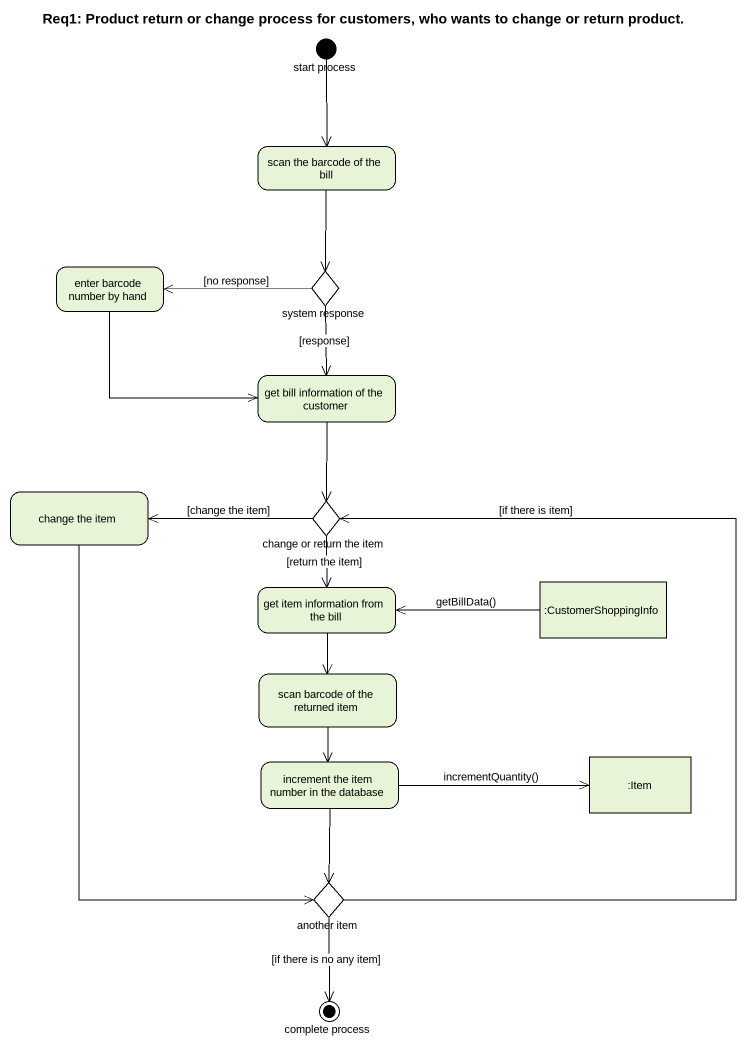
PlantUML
@startuml
title Req1: Product return or change process for customers, who wants to change or return product.
hide empty description
state "start process" as start_process <<start>>
state "scan the barcode of the bill" as scan_the_barcode_of_the_bill
state "enter barcode number by hand" as enter_barcode_number_by_hand
state "system response" as system_response <<choice>>
state "get bill information of the customer" as get_bill_information_of_the
state "change the item" as change_the_item
state "change or return the item" as change_or_return_the_item <<choice>>
state "get item information from the bill" as get_item_information_from
state ":CustomerShoppingInfo" as CustomerShoppingInfo <<object>>
state "scan barcode of the returned item" as scan_barcode_of_the
state "increment the item number in the database" as increment_the_item_number
state ":Item" as Item <<object>>
state "another item" as another_item <<choice>>
state "complete process" as complete_process <<end>>
start_process --> scan_the_barcode_of_the_bill
scan_the_barcode_of_the_bill --> system_response
enter_barcode_number_by_hand -right-> get_bill_information_of_the
system_response -left-> enter_barcode_number_by_hand : [no response]
system_response --> get_bill_information_of_the : [response]
get_bill_information_of_the --> change_or_return_the_item
change_the_item --> another_item
change_or_return_the_item -left-> change_the_item : [change the item]
change_or_return_the_item --> get_item_information_from : [return the item]
get_item_information_from --> scan_barcode_of_the
CustomerShoppingInfo -left-> get_item_information_from : getBillData()
scan_barcode_of_the --> increment_the_item_number
increment_the_item_number -right-> Item : incrementQuantity()
increment_the_item_number --> another_item
another_item -up-> change_or_return_the_item : [if there is item]
another_item --> complete_process : [if there is no any item]
@enduml
